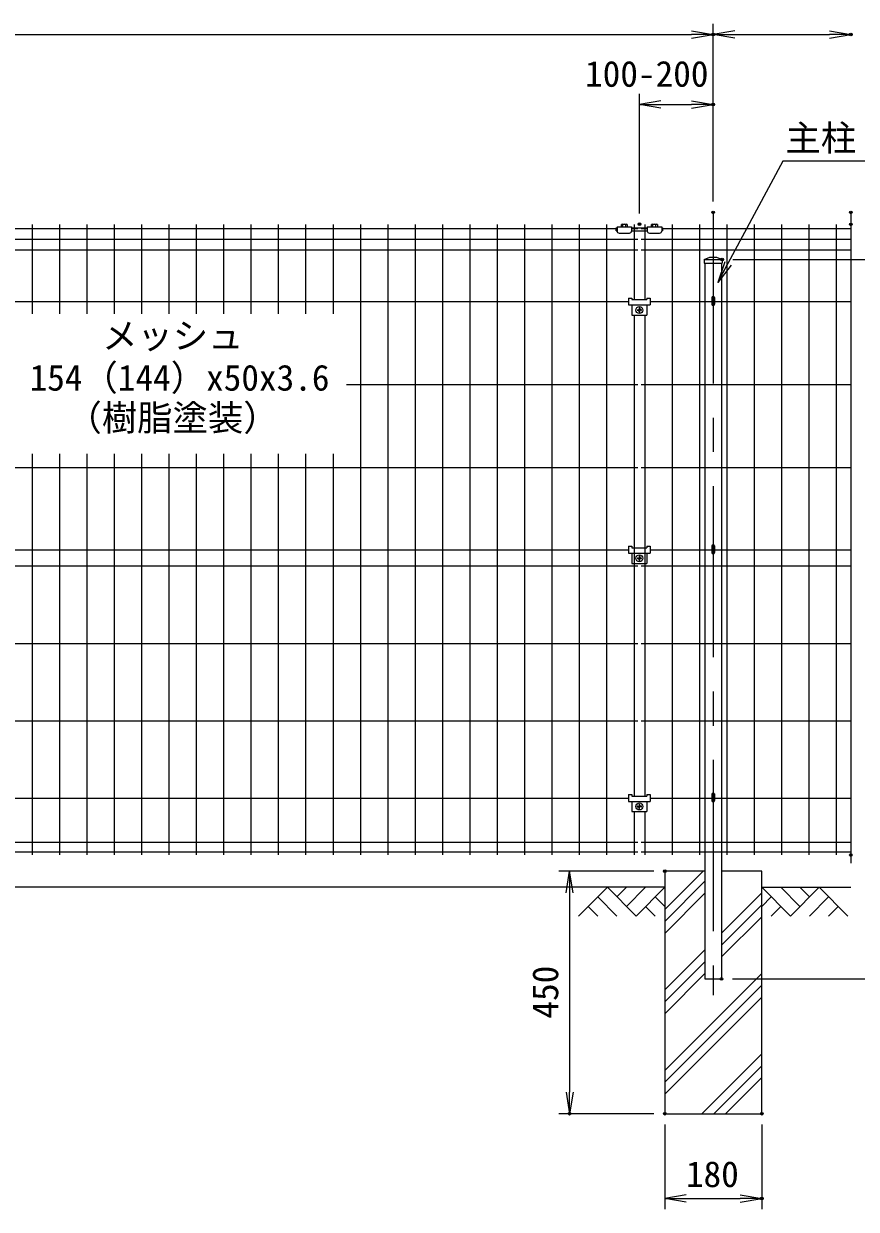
# Model space of a CAD drawing. Units: millimetres, scale not verified. Extents: x -4200 to 4200, y -2970 to 2970.
# Drawn here: x -2279 to -735, y -551 to 1649 of the extents above; entities that cross this region are included whole.
import ezdxf
from ezdxf.enums import TextEntityAlignment as Align

# ---------------------------------------------------------------- set-up
doc = ezdxf.new("R2010")
doc.units = ezdxf.units.MM
doc.header["$LTSCALE"] = 10
doc.header["$PDMODE"] = 32
doc.header["$PDSIZE"] = 5
doc.linetypes.add('USER1', pattern=[50.8, 31.75, -6.35, 6.35, -6.35])
for name, color, linetype, lineweight in [('0-1_D-STR-DIM', 7, 'Continuous', 13), ('0-2_D-STR3', 3, 'Continuous', 13), ('0-3_D-BMK', 2, 'USER1', 13), ('0-4_D-STR1', 1, 'Continuous', 25), ('0-5_D-STR2', 7, 'Continuous', 13), ('0-8_D-STR-TXT', 7, 'Continuous', 25), ('0-9_D-BGD', 7, 'Continuous', 25), ('0-A_D-STR4', 7, 'Continuous', 25), ('0-B_D-DCR-HCH', 7, 'Continuous', 13)]:
    doc.layers.add(name, color=color, linetype=linetype, lineweight=lineweight)
doc.layers.add('0-6_0', color=7, linetype='Continuous')
doc.layers.add('0-7_Defpoints', color=7, linetype='Continuous')
doc.styles.add('ＭＳ ゴシック', font='')
doc.styles.get('ＭＳ ゴシック').set_extended_font_data('MS Gothic')

# ---------------------------------------------------------------- blocks, each defined once
blk = doc.blocks.new('_Open')
at = {"layer": '0-6_0'}
blk.add_line((-10, 1.667), (0, 0), dxfattribs=at)
blk.add_lwpolyline([(-10, -1.667), (0, 0), (-10, 0)], dxfattribs=at)

msp = doc.modelspace()

# ---------------------------------------------------------------- linework, layer by layer
at = {"layer": '0-1_D-STR-DIM'}
for p, q in [((-2960.2, 1628.64), (-1040.2, 1628.64)), ((-1000.2, 1318.64), (-1000.2, 1648.64)), ((-1000.2, 1318.64), (-1000.2, 1648.64)), ((-960.2, 1628.64), (-784.73, 1628.64)), ((-1137.12, 1296.78), (-1137.12, 1518.64)), ((-1000.2, 1318.64), (-1000.2, 1518.64)), ((-1097.12, 1498.64), (-1040.2, 1498.64)), ((-744.73, 1298.64), (-744.73, 91.11)), ((-963.7, 1211.38), (-264.73, 1211.38)), ((-1110.2, 76.38), (-1286.59, 76.38)), ((-1266.59, 36.38), (-1266.59, -333.62)), ((-964.7, -123.62), (-394.73, -123.62)), ((-964.7, -123.62), (-264.73, -123.62)), ((-1110.2, -373.62), (-1286.59, -373.62)), ((-1090.2, -393.62), (-1090.2, -550.94)), ((-910.2, -393.62), (-910.2, -550.94)), ((-1050.2, -530.94), (-950.2, -530.94))]:
    msp.add_line(p, q, dxfattribs=at)
at = {"layer": '0-2_D-STR3'}
for p, q in [((-1170.65, 1271.55), (-1170.65, 1276.18)), ((-1169.28, 1276.55), (-1161.02, 1276.55)), ((-1167.9, 1271.55), (-1167.9, 1276.18)), ((-1162.39, 1271.55), (-1162.39, 1276.18)), ((-1159.64, 1276.18), (-1159.64, 1271.55)), ((-1114.66, 1271.55), (-1114.66, 1276.18)), ((-1113.28, 1276.55), (-1105.02, 1276.55)), ((-1111.91, 1271.55), (-1111.91, 1276.18)), ((-1106.4, 1271.55), (-1106.4, 1276.18)), ((-1103.65, 1276.18), (-1103.65, 1271.55)), ((-1180.15, 1264.55), (-1180.15, 1269.95)), ((-1180.15, 1269.95), (-1178.65, 1269.95)), ((-1180.15, 1264.55), (-1178.65, 1264.55)), ((-1178.65, 1271.55), (-1151.65, 1271.55)), ((-1178.65, 1271.55), (-1178.65, 1264.05)), ((-1174.65, 1260.05), (-1155.65, 1260.05)), ((-1151.65, 1271.55), (-1151.65, 1264.05)), ((-1151.65, 1269.95), (-1122.65, 1269.95)), ((-1151.65, 1264.55), (-1122.65, 1264.55)), ((-1122.65, 1271.55), (-1095.65, 1271.55)), ((-1122.65, 1271.55), (-1122.65, 1264.05)), ((-1118.65, 1260.05), (-1099.65, 1260.05)), ((-1095.65, 1271.55), (-1095.65, 1264.05)), ((-1095.65, 1269.95), (-1094.15, 1269.95)), ((-1095.65, 1266.15), (-1094.15, 1266.15)), ((-1095.65, 1264.55), (-1094.15, 1264.55)), ((-1094.15, 1269.95), (-1094.15, 1264.55)), ((-1157.16, 1139.68), (-1157.16, 1126.88)), ((-1157.16, 1126.88), (-1117.16, 1126.88)), ((-1151.16, 1136.78), (-1123.16, 1136.78)), ((-1151.16, 1126.88), (-1151.16, 1107.88)), ((-1123.16, 1139.68), (-1123.16, 1136.78)), ((-1123.16, 1139.68), (-1117.16, 1139.68)), ((-1123.16, 1126.88), (-1123.16, 1107.88)), ((-1117.16, 1139.68), (-1117.16, 1126.88)), ((-1002.8, 1140.54), (-1002.8, 1128.38)), ((-997.6, 1140.54), (-997.6, 1128.38)), ((-1151.16, 1107.88), (-1123.16, 1107.88)), ((-1140.62, 1117.88), (-1138.62, 1117.88)), ((-1140.62, 1116.88), (-1138.62, 1116.88)), ((-1137.62, 1120.88), (-1137.62, 1118.88)), ((-1137.62, 1113.88), (-1137.62, 1115.88)), ((-1136.62, 1120.88), (-1136.62, 1118.88)), ((-1136.62, 1113.88), (-1136.62, 1115.88)), ((-1133.62, 1117.88), (-1135.62, 1117.88)), ((-1133.62, 1116.88), (-1135.62, 1116.88)), ((-1157.16, 679.18), (-1157.16, 666.38)), ((-1157.16, 666.38), (-1117.16, 666.38)), ((-1151.16, 676.28), (-1123.16, 676.28)), ((-1151.16, 666.38), (-1151.16, 647.38)), ((-1137.62, 660.38), (-1137.62, 658.38)), ((-1136.62, 660.38), (-1136.62, 658.38)), ((-1123.16, 679.18), (-1123.16, 676.28)), ((-1123.16, 679.18), (-1117.16, 679.18)), ((-1123.16, 666.38), (-1123.16, 647.38)), ((-1117.16, 679.18), (-1117.16, 666.38)), ((-1002.8, 680.04), (-1002.8, 667.88)), ((-997.6, 680.04), (-997.6, 667.88)), ((-1151.16, 647.38), (-1123.16, 647.38)), ((-1140.62, 657.38), (-1138.62, 657.38)), ((-1140.62, 656.38), (-1138.62, 656.38)), ((-1137.62, 653.38), (-1137.62, 655.38)), ((-1136.62, 653.38), (-1136.62, 655.38)), ((-1133.62, 657.38), (-1135.62, 657.38)), ((-1133.62, 656.38), (-1135.62, 656.38)), ((-1157.19, 218.68), (-1151.19, 218.68)), ((-1157.19, 218.68), (-1157.19, 205.88)), ((-1157.19, 205.88), (-1117.19, 205.88)), ((-1151.19, 218.68), (-1151.19, 215.78)), ((-1151.19, 215.78), (-1123.19, 215.78)), ((-1151.19, 205.88), (-1151.19, 186.88)), ((-1137.66, 199.88), (-1137.66, 197.88)), ((-1136.66, 199.88), (-1136.66, 197.88)), ((-1123.19, 218.68), (-1117.19, 218.68)), ((-1123.19, 218.68), (-1123.19, 215.78)), ((-1123.19, 205.88), (-1123.19, 186.88)), ((-1117.19, 218.68), (-1117.19, 205.88)), ((-1002.8, 219.54), (-1002.8, 207.38)), ((-997.6, 219.54), (-997.6, 207.38)), ((-1151.19, 186.88), (-1123.19, 186.88)), ((-1140.66, 196.88), (-1138.66, 196.88)), ((-1140.66, 195.88), (-1138.66, 195.88)), ((-1137.66, 192.88), (-1137.66, 194.88)), ((-1136.66, 192.88), (-1136.66, 194.88)), ((-1133.66, 196.88), (-1135.66, 196.88)), ((-1133.66, 195.88), (-1135.66, 195.88))]:
    msp.add_line(p, q, dxfattribs=at)
for points in [[(-1157.16, 1139.68), (-1151.16, 1139.68), (-1151.16, 1136.78)], [(-1157.16, 679.18), (-1151.16, 679.18), (-1151.16, 676.28)]]:
    msp.add_lwpolyline(points, dxfattribs=at)
for centre in [(-1137.12, 1117.38), (-1137.12, 656.88), (-1137.16, 196.38)]:
    msp.add_circle(centre, 6.5, dxfattribs=at)
for centre, radius, start, end in [((-1169.28, 1273.79), 2.75, 60, 120), ((-1165.15, 1266.09), 10.46, 74.73852, 105.26148), ((-1161.02, 1273.79), 2.75, 60, 120), ((-1113.28, 1273.79), 2.75, 60, 120), ((-1109.15, 1266.09), 10.46, 74.73852, 105.26148), ((-1105.02, 1273.79), 2.75, 60, 120), ((-1174.65, 1264.05), 4, 180, 270), ((-1155.65, 1264.05), 4, 270, 0), ((-1118.65, 1264.05), 4, 180, 270), ((-1099.65, 1264.05), 4, 270, 0), ((-1000.2, 1128.38), 2.6, 180, 0), ((-1140.62, 1117.38), 0.5, 90.00001, 270), ((-1138.62, 1118.88), 1, 270, 0.00001), ((-1138.62, 1115.88), 1, 0, 90), ((-1137.12, 1120.88), 0.5, 0, 179.99999), ((-1137.12, 1113.88), 0.5, 180.00002, 0.00001), ((-1135.62, 1118.88), 1, 180.00001, 270), ((-1135.62, 1115.88), 1, 90, 180.00001), ((-1133.62, 1117.38), 0.5, 270.00049, 90.00046), ((-1137.12, 660.38), 0.5, 0, 179.99999), ((-1000.2, 667.88), 2.6, 180, 0), ((-1140.62, 656.88), 0.5, 90.00001, 270), ((-1138.62, 658.38), 1, 270, 0.00001), ((-1138.62, 655.38), 1, 0, 90), ((-1137.12, 653.38), 0.5, 180.00002, 0.00001), ((-1135.62, 658.38), 1, 180.00001, 270), ((-1135.62, 655.38), 1, 90, 180.00001), ((-1133.62, 656.88), 0.5, 270.00049, 90.00046), ((-1137.16, 199.88), 0.5, 0, 179.99999), ((-1000.2, 207.38), 2.6, 180, 0), ((-1140.66, 196.38), 0.5, 90.00001, 270), ((-1138.66, 197.88), 1, 270, 0.00001), ((-1138.66, 194.88), 1, 0, 90), ((-1137.16, 192.88), 0.5, 180.00002, 0.00001), ((-1135.66, 197.88), 1, 180.00001, 270), ((-1135.66, 194.88), 1, 90, 180.00001), ((-1133.66, 196.38), 0.5, 270.00049, 90.00046)]:
    msp.add_arc(centre, radius, start, end, dxfattribs=at)
for centre in [(-1000.2, 1140.53), (-1000.2, 680.03), (-1000.2, 219.53)]:
    msp.add_ellipse(centre, major_axis=(-2.6, 0), ratio=0.649974, start_param=3.1415927, end_param=6.2831853, dxfattribs=at)
at = {"layer": '0-3_D-BMK'}
msp.add_line((-1000.2, 1298.64), (-1000.2, -153.62), dxfattribs=at)
at = {"layer": '0-4_D-STR1'}
for p, q in [((-1016.7, 1211.38), (-1006.2, 1215.38)), ((-1016.7, 1211.38), (-983.7, 1211.38)), ((-1016.7, 1211.38), (-1016.7, 1204.38)), ((-1006.2, 1215.38), (-994.2, 1215.38)), ((-994.2, 1215.38), (-983.7, 1211.38)), ((-983.7, 1211.38), (-983.7, 1204.38)), ((-1016.7, 1204.38), (-983.7, 1204.38)), ((-984.7, 1204.38), (-984.7, -123.62))]:
    msp.add_line(p, q, dxfattribs=at)
msp.add_lwpolyline([(-1015.7, 1204.38), (-1015.7, -123.62), (-984.7, -123.62)], dxfattribs=at)
at = {"layer": '0-5_D-STR2'}
for p, q in [((-2264.06, 1276.38), (-2264.06, 1110.55)), ((-2213.29, 1276.38), (-2213.29, 1110.55)), ((-2162.52, 1276.38), (-2162.52, 1110.55)), ((-2111.76, 1276.38), (-2111.76, 1110.55)), ((-2060.99, 1276.38), (-2060.99, 1110.55)), ((-2010.22, 1276.38), (-2010.22, 1110.55)), ((-1959.45, 1276.38), (-1959.45, 1110.55)), ((-1908.68, 1276.38), (-1908.68, 1110.55)), ((-1857.91, 1276.38), (-1857.91, 1110.55)), ((-1807.14, 1276.38), (-1807.14, 1110.55)), ((-1756.37, 1276.38), (-1756.37, 1110.55)), ((-1705.6, 1276.38), (-1705.6, 1110.55)), ((-1654.83, 1276.38), (-1654.83, 106.38)), ((-1604.06, 1276.38), (-1604.06, 106.38)), ((-1553.29, 1276.38), (-1553.29, 106.38)), ((-1502.52, 1276.38), (-1502.52, 106.38)), ((-1451.76, 1276.38), (-1451.76, 106.38)), ((-1400.99, 1276.38), (-1400.99, 106.38)), ((-1350.22, 1276.38), (-1350.22, 106.38)), ((-1299.45, 1276.38), (-1299.45, 106.38)), ((-1248.68, 1276.38), (-1248.68, 106.38)), ((-1197.91, 1276.38), (-1197.91, 106.38)), ((-1147.14, 1276.38), (-1147.14, 1136.78)), ((-1127.14, 1276.38), (-1127.14, 1136.78)), ((-1076.37, 1276.38), (-1076.37, 106.38)), ((-1025.6, 1276.38), (-1025.6, 106.38)), ((-974.83, 1276.38), (-974.83, 106.38)), ((-924.06, 1276.38), (-924.06, 106.38)), ((-873.29, 1276.38), (-873.29, 106.38)), ((-822.52, 1276.38), (-822.52, 106.38)), ((-771.76, 1276.38), (-771.76, 106.38)), ((-1178.65, 1267.95), (-3095.66, 1267.95)), ((-1140.14, 1267.95), (-1151.65, 1267.95)), ((-1122.65, 1267.95), (-1134.16, 1267.95)), ((-744.73, 1267.95), (-1095.65, 1267.95)), ((-1140.14, 1248.38), (-3134.16, 1248.38)), ((-744.73, 1248.38), (-1134.16, 1248.38)), ((-1140.14, 1228.8), (-3134.16, 1228.8)), ((-744.73, 1228.8), (-1134.16, 1228.8)), ((-1157.16, 1132.38), (-2997.6, 1132.38)), ((-1002.8, 1132.38), (-1117.16, 1132.38)), ((-744.73, 1132.38), (-997.6, 1132.38)), ((-1147.14, 1107.88), (-1147.14, 215.78)), ((-1127.14, 1107.88), (-1127.14, 215.78)), ((-1140.14, 978.38), (-1680.75, 978.38)), ((-744.73, 978.38), (-1134.14, 978.38)), ((-2264.06, 850.78), (-2264.06, 106.38)), ((-2213.29, 850.78), (-2213.29, 106.38)), ((-2162.52, 850.78), (-2162.52, 106.38)), ((-2111.76, 850.78), (-2111.76, 106.38)), ((-2060.99, 850.78), (-2060.99, 106.38)), ((-2010.22, 850.78), (-2010.22, 106.38)), ((-1959.45, 850.78), (-1959.45, 106.38)), ((-1908.68, 850.78), (-1908.68, 106.38)), ((-1857.91, 850.78), (-1857.91, 106.38)), ((-1807.14, 850.78), (-1807.14, 106.38)), ((-1756.37, 850.78), (-1756.37, 106.38)), ((-1705.6, 850.78), (-1705.6, 106.38)), ((-1140.14, 824.88), (-3134.14, 824.88)), ((-744.73, 824.88), (-1134.14, 824.88)), ((-1157.16, 671.88), (-2997.6, 671.88)), ((-1002.8, 671.88), (-1117.16, 671.88)), ((-744.73, 671.88), (-997.6, 671.88)), ((-1140.14, 642.08), (-3134.14, 642.08)), ((-744.73, 642.08), (-1134.14, 642.08)), ((-1140.14, 498.08), (-3134.14, 498.08)), ((-744.73, 498.08), (-1134.14, 498.08)), ((-1140.14, 354.58), (-3134.14, 354.58)), ((-744.73, 354.58), (-1134.14, 354.58)), ((-1157.19, 211.38), (-2997.6, 211.38)), ((-1002.8, 211.38), (-1117.19, 211.38)), ((-744.73, 211.38), (-997.6, 211.38)), ((-1147.14, 186.88), (-1147.14, 106.38)), ((-1127.14, 186.88), (-1127.14, 106.38)), ((-1140.14, 129.4), (-3134.16, 129.4)), ((-1140.14, 111.78), (-3134.16, 111.78)), ((-744.73, 129.4), (-1134.16, 129.4)), ((-744.73, 111.78), (-1134.16, 111.78))]:
    msp.add_line(p, q, dxfattribs=at)
at = {"layer": '0-7_Defpoints'}
for p in [(-1000.2, 1628.64), (-744.73, 1628.64), (-1000.2, 1498.64), (-1000.2, 1298.64), (-744.73, 1298.64), (-1137.12, 1276.78), (-744.73, 1276.38), (-983.7, 1211.38), (-744.73, 106.38), (-1090.2, 76.38), (-984.7, -123.62), (-1266.59, -373.62), (-1090.2, -373.62), (-910.2, -373.62), (-910.2, -530.94)]:
    msp.add_point(p, dxfattribs=at)
at = {"layer": '0-8_D-STR-TXT', "lineweight": 13}
msp.add_lwpolyline([(-343.81, 1393.89), (-871.04, 1393.89), (-990.83, 1170.25)], dxfattribs=at)
at = {"layer": '0-9_D-BGD'}
for p, q in [((-1090.2, 46.38), (-2910.2, 46.38)), ((-910.2, 46.38), (-744.73, 46.38))]:
    msp.add_line(p, q, dxfattribs=at)
at = {"layer": '0-A_D-STR4'}
msp.add_lwpolyline([(-1015.7, 76.38), (-1090.2, 76.38), (-1090.2, -373.62), (-910.2, -373.62), (-910.2, 76.38), (-984.7, 76.38)], dxfattribs=at)
at = {"layer": '0-B_D-DCR-HCH'}
for p, q in [((-1090.2, 5.17), (-1018.99, 76.38)), ((-1196.62, 46.38), (-1249.83, -6.84)), ((-1196.62, 46.38), (-1143.41, -6.84)), ((-1178.88, 28.64), (-1161.15, 46.38)), ((-1161.15, 10.9), (-1125.67, 46.38)), ((-1143.41, -6.84), (-1090.2, 46.38)), ((-1090.2, -16.93), (-1015.7, 57.57)), ((-856.99, -6.84), (-910.2, 46.38)), ((-839.25, 10.9), (-874.72, 46.38)), ((-803.77, 46.38), (-856.99, -6.84)), ((-821.42, 28.55), (-839.25, 46.38)), ((-803.77, 46.38), (-750.56, -6.84)), ((-1214.36, 28.64), (-1178.72, -6.84)), ((-1107.94, 28.64), (-1090.2, 10.98)), ((-1090.2, -39.02), (-1015.7, 35.48)), ((-984.7, -38.53), (-910.2, 35.97)), ((-892.46, 28.64), (-910.2, 10.98)), ((-786.04, 28.64), (-821.67, -6.84)), ((-1232.1, 10.9), (-1214.28, -6.84)), ((-1125.67, 10.9), (-1107.85, -6.84)), ((-984.7, -60.63), (-910.2, 13.87)), ((-874.72, 10.9), (-892.54, -6.84)), ((-768.3, 10.9), (-786.12, -6.84)), ((-984.7, -82.72), (-910.2, -8.22)), ((-1090.2, -144.03), (-1015.7, -69.53)), ((-1090.2, -166.13), (-1015.7, -91.63)), ((-1090.2, -293.23), (-910.2, -113.23)), ((-1090.2, -188.22), (-1015.7, -113.72)), ((-1090.2, -315.33), (-910.2, -135.33)), ((-1090.2, -337.42), (-910.2, -157.42)), ((-1021.39, -373.62), (-910.2, -262.43)), ((-999.3, -373.62), (-910.2, -284.53)), ((-977.2, -373.62), (-910.2, -306.62))]:
    msp.add_line(p, q, dxfattribs=at)

# ---------------------------------------------------------------- block references
at = {"layer": '0-1_D-STR-DIM', "xscale": 4, "yscale": 4}
for p in [(-1000.2, 1628.64), (-744.73, 1628.64), (-1000.2, 1498.64), (-910.2, -530.94)]:
    msp.add_blockref('_Open', p, dxfattribs=at)
for p, rotation in [((-1000.2, 1628.64), 180), ((-1137.12, 1498.64), 180), ((-1266.59, 76.38), 90), ((-1266.59, -373.62), 270), ((-1090.2, -530.94), 180)]:
    msp.add_blockref('_Open', p, dxfattribs=dict(at, rotation=rotation))
at = {"layer": '0-8_D-STR-TXT', "xscale": 4, "yscale": 4, "rotation": 241.82519}
msp.add_blockref('_Open', (-991.78, 1168.48), dxfattribs=at)

# ---------------------------------------------------------------- texts
at = {"layer": '0-1_D-STR-DIM', "style": 'ＭＳ ゴシック'}
for s, p in [('100-200', (-1237.97, 1517.25)), ('180', (-1050.85, -524.19))]:
    msp.add_text(s, height=48.09, dxfattribs=at).set_placement(p, align=Align.BOTTOM_LEFT)
msp.add_text('450', height=48.09, rotation=90, dxfattribs=at).set_placement((-1273.34, -197.12), align=Align.BOTTOM_LEFT)
at = {"layer": '0-8_D-STR-TXT', "style": 'ＭＳ ゴシック'}
for s, p in [('主柱 □31x31x1.6', (-866.2, 1398.15)), ('メッシュ', (-2134, 1031.38)), ('154（144）x50x3.6', (-2268.61, 953.46)), ('（樹脂塗装）', (-2200.09, 879.12))]:
    msp.add_text(s, height=48.09, dxfattribs=at).set_placement(p, align=Align.BOTTOM_LEFT)

doc.saveas('drawing.dxf')
